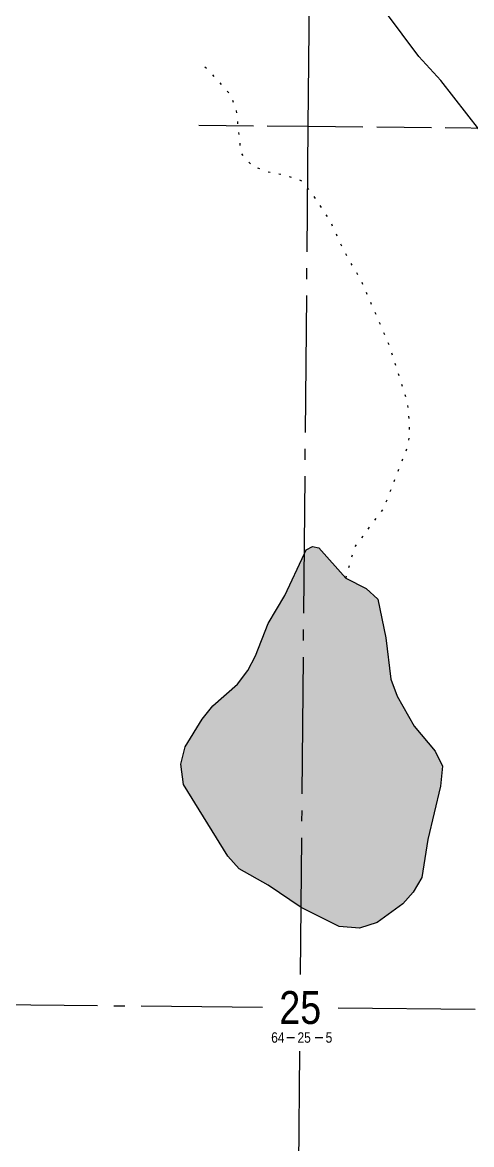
# Model space of a CAD drawing. Extents: x 454192 to 460119, y 6044068 to 6049303.
# Drawn here: x 458114 to 458524, y 6046673 to 6047697 of the extents above; entities that cross this region are included whole.
import ezdxf
from ezdxf.enums import TextEntityAlignment as Align

# ---------------------------------------------------------------- set-up
doc = ezdxf.new("R2010")
doc.units = 0
doc.header["$LTSCALE"] = 5
for name, pattern in [('foc-QUARTERLINE', [33, 25, -3, 2, -3]), ('foc-UNSURVEYED', [12.5, 10, -2.5]), ('foc-WHEELTRACKS', [2, 0.4, -1.6])]:
    doc.linetypes.add(name, pattern=pattern)
for name, color, linetype in [('10', 1, 'Continuous'), ('9', 3, 'Continuous'), ('L-QSEC', 8, 'foc-QUARTERLINE'), ('L-SECLBL', 7, 'Continuous'), ('L-USEC', 7, 'foc-UNSURVEYED'), ('T-WATER', 160, 'Continuous'), ('T-WATER-H', 133, 'Continuous'), ('T-WATER-P3', 160, 'foc-WHEELTRACKS')]:
    doc.layers.add(name, color=color, linetype=linetype)
doc.styles.add('80L', font='ARIALN.TTF', dxfattribs={"height": 10})
doc.styles.add('SIMPLEX', font='ARIALN.TTF')

# ---------------------------------------------------------------- blocks, each defined once
blk = doc.blocks.new('L-SECLBL')
at = {"layer": '9', "color": 7}
for p, q in [((-5.1, -27.8), (-12.3, -27.8)), ((20.7, -27.8), (13.5, -27.8))]:
    blk.add_line(p, q, dxfattribs=at)
at = {"layer": '10', "color": 2, "style": 'SIMPLEX'}
blk.add_attdef('SEC', text='', height=30, dxfattribs=at).set_placement((0, 0), align=Align.MIDDLE)
at = {"layer": '10', "color": 5, "style": '80L'}
blk.add_attdef('TWP', text='', height=9.5, dxfattribs=at).set_placement((-14.4, -27.4), align=Align.MIDDLE_RIGHT)
blk.add_attdef('RGE', text='', height=9.5, dxfattribs=at).set_placement((3.6, -27.4), align=Align.MIDDLE_CENTER)
blk.add_attdef('MER', text='', height=9.5, dxfattribs=at).set_placement((23.2, -27.4), align=Align.MIDDLE_LEFT)

msp = doc.modelspace()

# ---------------------------------------------------------------- hatches: boundary and pattern name
at = {"layer": 'T-WATER-H'}
h = msp.add_hatch(color=256, dxfattribs=at)
h.dxf.hatch_style = 1
h.paths.add_polyline_path([(458421.678, 6046870.361), (458402.96, 6046872.04), (458368.268, 6046889.418), (458338.054, 6046909.684), (458311.815, 6046924.729), (458301.192, 6046936.211), (458260.769, 6047001.531), (458258.354, 6047020.359), (458262.33, 6047036.108), (458277.969, 6047061.222), (458287.519, 6047073.436), (458310.007, 6047093.39), (458319.724, 6047105.852), (458326.581, 6047119.087), (458338.051, 6047148.64), (458353.363, 6047174.342), (458371.202, 6047212.505), (458372.77, 6047215.857), (458378.742, 6047219.105), (458384.284, 6047217.88), (458409.1, 6047190.161), (458427.709, 6047180.529), (458438.363, 6047171.031), (458445.624, 6047135.53), (458450.094, 6047097.92), (458456.092, 6047082.321), (458471.402, 6047055), (458490.536, 6047032.179), (458497.236, 6047018.355), (458495.654, 6047000.189), (458484.025, 6046951.571), (458478.39, 6046916.69), (458470.69, 6046903.476), (458461.131, 6046892.825), (458437.671, 6046875.714)])

# ---------------------------------------------------------------- linework, layer by layer
at = {"layer": 'L-QSEC'}
for p, q in [((458374.746, 6047602.618), (458381.826, 6048367.162)), ((458367.709, 6046828.073), (458374.746, 6047602.618)), ((458360.126, 6045993.535), (458367.073, 6046758.076))]:
    msp.add_line(p, q, dxfattribs=at)
at = {"layer": 'L-QSEC', "flags": 128}
for points in [[(457562.25, 6046805.678), (458332.844, 6046798.401)], [(458402.123, 6046797.738), (459172.621, 6046790.471)]]:
    msp.add_lwpolyline(points, dxfattribs=at)
at = {"layer": 'L-USEC'}
msp.add_line((458274.751, 6047603.581), (458374.746, 6047602.618), dxfattribs=at)
at = {"layer": 'L-USEC', "flags": 128}
msp.add_lwpolyline([(458374.746, 6047602.618), (458777.257, 6047598.742), (459179.768, 6047594.866)], dxfattribs=at)
at = {"layer": 'T-WATER', "flags": 128}
msp.add_lwpolyline([(458531.552, 6047598.755), (458495.741, 6047644.567), (458475.746, 6047666.505), (458430.211, 6047727.869)], dxfattribs=at)
at = {"layer": 'T-WATER'}
msp.add_lwpolyline([(458421.678, 6046870.361), (458402.96, 6046872.04), (458368.268, 6046889.418), (458338.054, 6046909.684), (458311.815, 6046924.729), (458301.192, 6046936.211), (458260.769, 6047001.531), (458258.354, 6047020.359), (458262.33, 6047036.108), (458277.969, 6047061.222), (458287.519, 6047073.436), (458310.007, 6047093.39), (458319.724, 6047105.852), (458326.581, 6047119.087), (458338.051, 6047148.64), (458353.363, 6047174.342), (458371.202, 6047212.505), (458372.77, 6047215.857), (458378.742, 6047219.105), (458384.284, 6047217.88), (458409.1, 6047190.161), (458427.709, 6047180.529), (458438.363, 6047171.031), (458445.624, 6047135.53), (458450.094, 6047097.92), (458456.092, 6047082.321), (458471.402, 6047055), (458490.536, 6047032.179), (458497.236, 6047018.355), (458495.654, 6047000.189), (458484.025, 6046951.571), (458478.39, 6046916.69), (458470.69, 6046903.476), (458461.131, 6046892.825), (458437.671, 6046875.714), (458421.678, 6046870.361)], close=True, dxfattribs=at)
at = {"layer": 'T-WATER-P3', "flags": 128}
msp.add_lwpolyline([(458409.1, 6047190.161), (458417.158, 6047218.283), (458443.694, 6047253.749), (458466.619, 6047313.158), (458467.398, 6047331.828), (458465.262, 6047351.088), (458449.468, 6047401.052), (458423.677, 6047460.602), (458407.884, 6047488.022), (458394.353, 6047517.227), (458377.774, 6047542.026), (458368.321, 6047552.901), (458352.575, 6047558.02), (458336.446, 6047560.957), (458322.806, 6047567.373), (458313.427, 6047577.95), (458309.385, 6047616.723), (458303.785, 6047631.498), (458284.144, 6047653.574), (458275.283, 6047660.994)], dxfattribs=at)

# ---------------------------------------------------------------- block references
at = {"layer": 'L-SECLBL', "color": 3}
msp.add_blockref('L-SECLBL', (458367.436, 6046798.074), dxfattribs=at).add_auto_attribs({'SEC': '25', 'TWP': '64', 'RGE': '25', 'MER': '5'})

doc.saveas('drawing.dxf')
